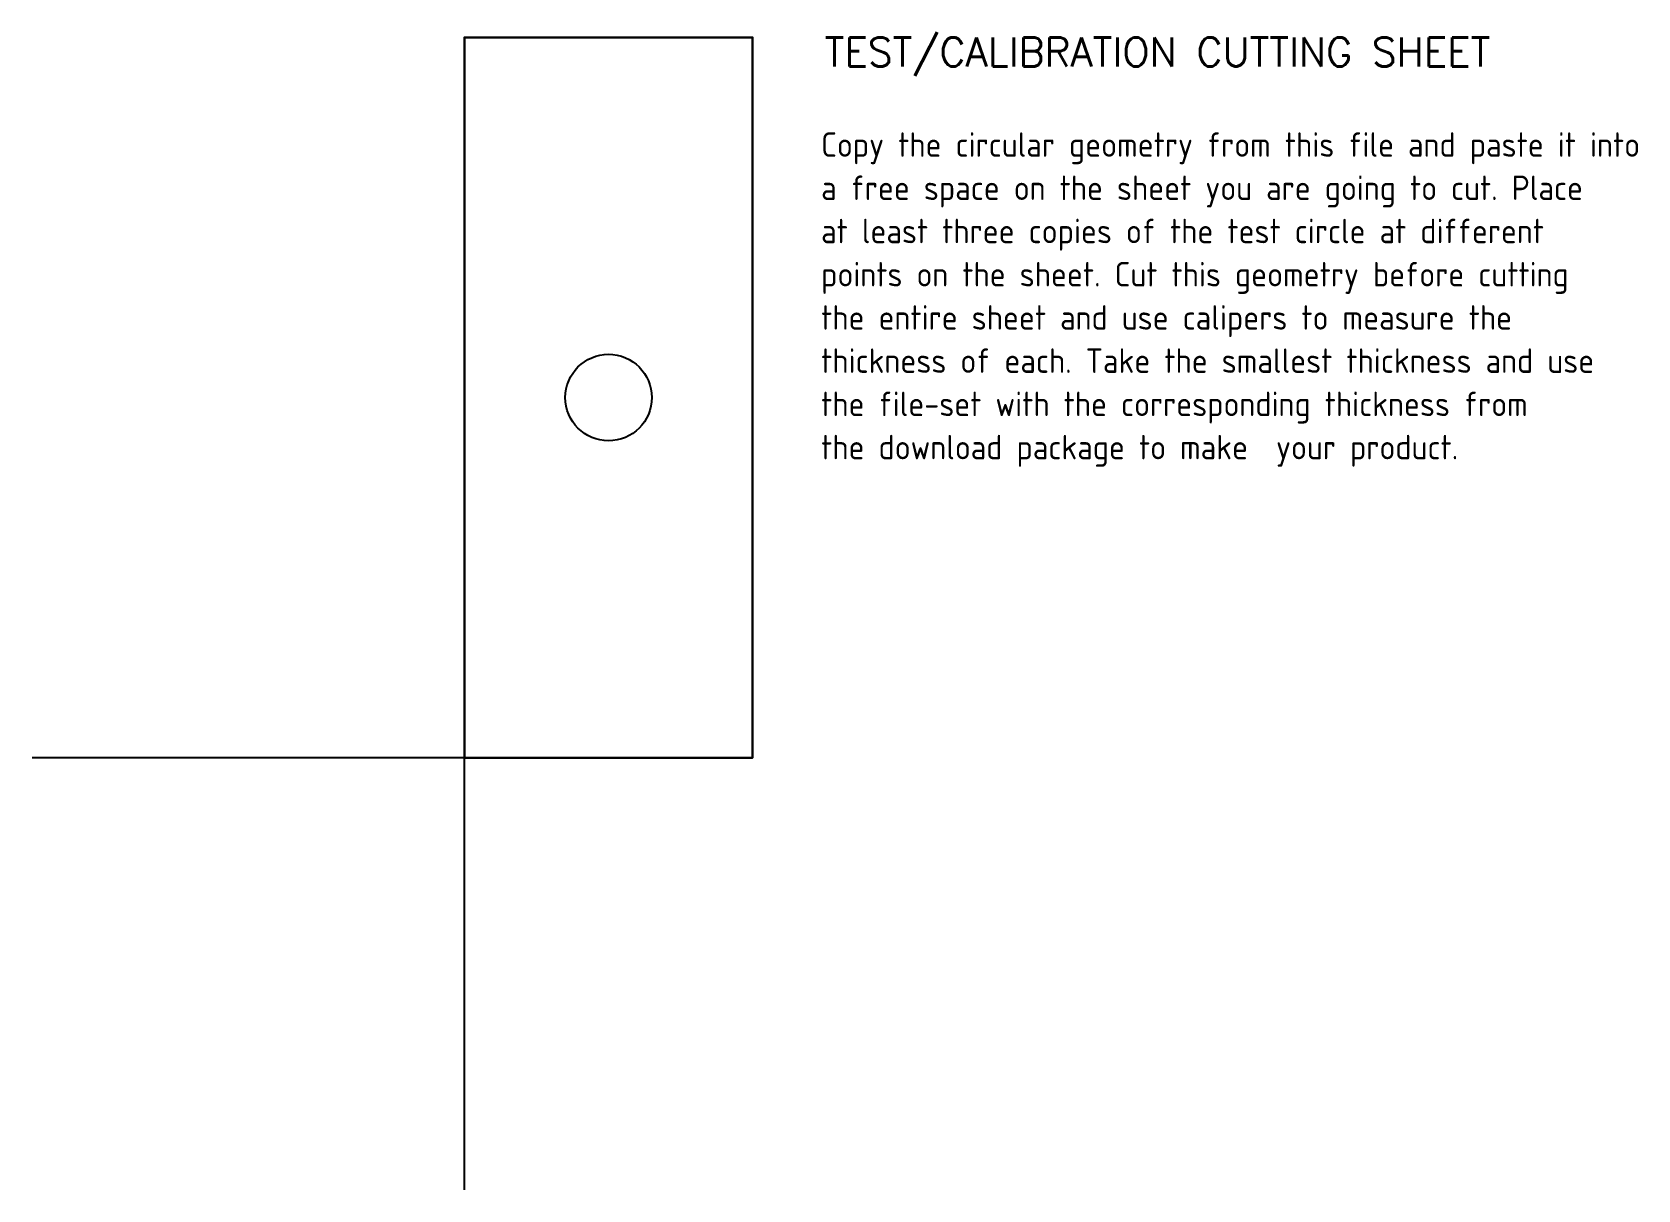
# Model space of a CAD drawing. Extents: x -300 to 814, y -300 to 504.
import ezdxf
from ezdxf.enums import TextEntityAlignment as Align

# ---------------------------------------------------------------- set-up
doc = ezdxf.new("R2010")
doc.units = 0
doc.layers.add('00-NOPRINT_TEXT', color=7, linetype='CONTINUOUS')
doc.layers.add('BOARD_$TH-NOMINAL', color=3, linetype='CONTINUOUS', lineweight=30)
doc.layers.add('TOP-CUT-OUTSIDE_18.5MM', color=220, linetype='CONTINUOUS', true_color=0xff00d1)
doc.styles.add('OD-ISOCP-17', font='isocp.shx', dxfattribs={"height": 17})
doc.styles.add('OD-SIMPLEX-20', font='simplex.shx', dxfattribs={"height": 20})

msp = doc.modelspace()

# ---------------------------------------------------------------- linework, layer by layer
at = {"layer": '00-NOPRINT_TEXT', "flags": 128}
msp.add_lwpolyline([(0, -300), (0, 0), (-300, 0)], dxfattribs=at)
at = {"layer": 'BOARD_$TH-NOMINAL'}
msp.add_lwpolyline([(0, 0), (0, 500), (200, 500), (200, 0)], close=True, dxfattribs=at)
at = {"layer": 'TOP-CUT-OUTSIDE_18.5MM'}
msp.add_circle((100, 250), 30, dxfattribs=at)

# ---------------------------------------------------------------- texts
at = {"layer": '00-NOPRINT_TEXT', "color": 7, "style": 'OD-SIMPLEX-20'}
msp.add_text('TEST/CALIBRATION CUTTING SHEET', height=20, rotation=360, dxfattribs=at).set_placement((250, 499.9), align=Align.TOP_LEFT)
at = {"layer": '00-NOPRINT_TEXT', "color": 7, "style": 'OD-ISOCP-17'}
for s, p in [('Copy the circular geometry from this file and paste it into', (247.5, 417.1)), ('a free space on the sheet you are going to cut. Place', (247.5, 387.1)), ('at least three copies of the test circle at different', (247.5, 357.1)), ('points on the sheet. Cut this geometry before cutting ', (247.5, 327.1)), ('the entire sheet and use calipers to measure the ', (247.5, 297.1)), ('thickness of each. Take the smallest thickness and use ', (247.5, 267.1)), ('the file-set with the corresponding thickness from', (247.5, 237.1)), ('the download package to make  your product.', (247.5, 207.1))]:
    msp.add_text(s, height=17, rotation=360, dxfattribs=at).set_placement(p)

doc.saveas('drawing.dxf')
